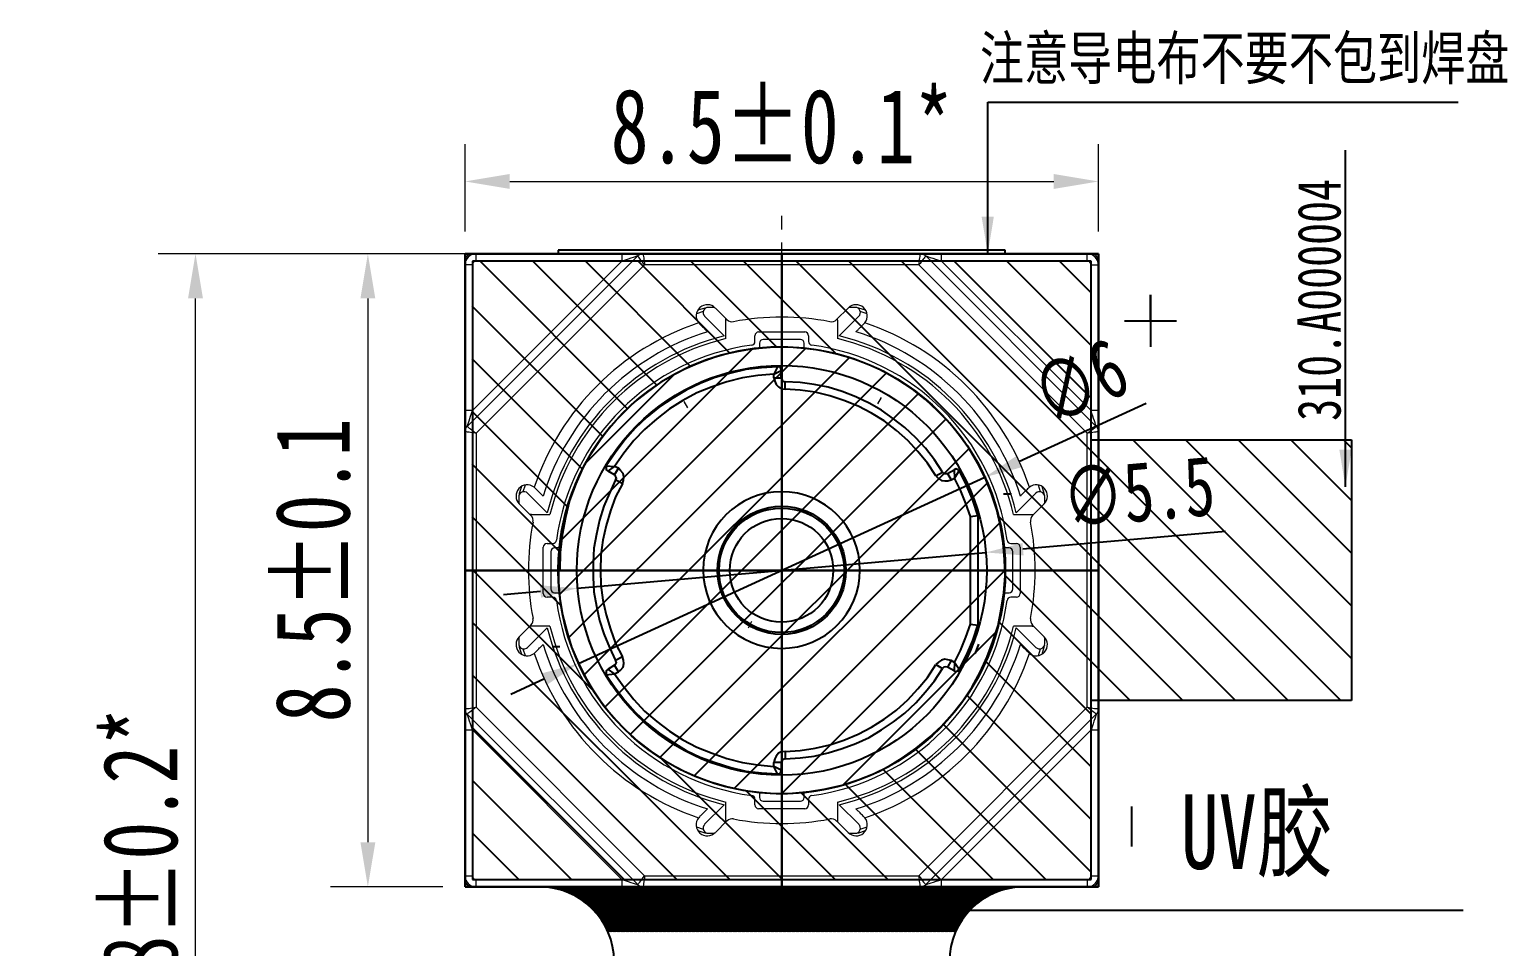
# Model space of a CAD drawing. Extents: x 358 to 466, y 264 to 340.
# Drawn here: x 378.43 to 398.26, y 309.53 to 321.84 of the extents above; entities that cross this region are included whole.
import ezdxf

# ---------------------------------------------------------------- set-up
doc = ezdxf.new("R2010")
doc.units = 0
doc.header["$LTSCALE"] = 23.1
doc.header["$MEASUREMENT"] = 0
doc.linetypes.add('CENTER', pattern=[0.6, 0.375, -0.075, 0.075, -0.075])
doc.layers.get('0').update_dxf_attribs({"linetype": 'CONTINUOUS'})
doc.layers.get('Defpoints').update_dxf_attribs({"linetype": 'CONTINUOUS'})
doc.layers.add('3_SOLID_GEOM', color=7, linetype='CONTINUOUS')
doc.layers.add('at_Entity', color=7, linetype='CONTINUOUS')
doc.layers.add('中心线', color=1, linetype='CENTER', lineweight=9)
doc.layers.add('标注', color=3, linetype='CONTINUOUS', lineweight=9)
doc.styles.add('宋体', font='txt', dxfattribs={"width": 0.75})
doc.styles.add('样式 1', font='SimSun.ttf', dxfattribs={"width": 0.75})
doc.dimstyles.new('ISO-25$0', dxfattribs={"dimscale": 0, "dimtxt": 1, "dimasz": 0.6, "dimexe": 0.5, "dimexo": 0.3, "dimgap": 0.2, "dimtad": 1, "dimrnd": 0.0005, "dimdsep": 46, "dimtxsty": '样式 1', "dimcen": 2.5, "dimclrd": 3, "dimclre": 3, "dimclrt": 3, "dimazin": 0, "dimtfac": 1, "dimtmove": 0, "dimatfit": 3, "dimfxl": 0, "dimlwd": 9, "dimlwe": 9, "dimarcsym": 0})
doc.dimstyles.new('ISO-25$3', dxfattribs={"dimtxt": 0.8, "dimasz": 0.5, "dimexe": 0.3, "dimexo": 0.2, "dimgap": 0.2, "dimtad": 1, "dimdsep": 46, "dimtxsty": '样式 1', "dimcen": 0.6, "dimclrd": 3, "dimclre": 3, "dimclrt": 3, "dimadec": 0, "dimazin": 0, "dimtp": 0.1, "dimtm": 0.1, "dimtfac": 1, "dimtmove": 0, "dimatfit": 3, "dimfxl": 0, "dimarcsym": 0})
doc.dimstyles.new('ISO-25$7', dxfattribs={"dimtxt": 0.8, "dimasz": 0.5, "dimexe": 0.3, "dimexo": 0.2, "dimgap": 0.2, "dimtad": 1, "dimdsep": 46, "dimtxsty": '样式 1', "dimcen": 0.6, "dimclrd": 2, "dimclre": 3, "dimclrt": 3, "dimadec": 0, "dimazin": 0, "dimtp": 0.1, "dimtm": 0.1, "dimtfac": 1, "dimtmove": 0, "dimatfit": 3, "dimfxl": 0, "dimarcsym": 0})

# ---------------------------------------------------------------- blocks, each defined once
blk = doc.blocks.new('*D22')
at = {"layer": '3_SOLID_GEOM', "color": 3, "lineweight": 9}
for p, q in [((388.493, 318.825), (380.152, 318.825)), ((380.652, 301.625), (380.652, 318.225)), ((388.493, 301.025), (380.152, 301.025))]:
    blk.add_line(p, q, dxfattribs=at)
at = {"layer": '3_SOLID_GEOM', "color": 3}
for points in [[(380.552, 318.225), (380.752, 318.225), (380.652, 318.825)], [(380.552, 301.625), (380.752, 301.625), (380.652, 301.025)]]:
    blk.add_solid(points, dxfattribs=at)
at = {"layer": 'Defpoints', "color": 0}
for p in [(380.652, 318.825), (388.793, 318.825), (388.793, 301.025)]:
    blk.add_point(p, dxfattribs=at)
at = {"layer": '3_SOLID_GEOM', "color": 3, "insert": (379.916, 309.925), "char_height": 1, "attachment_point": 5, "rotation": 90, "style": '样式 1'}
blk.add_mtext(' 17.8%%P0.2{\\C1;*}', dxfattribs=at)
blk = doc.blocks.new('*D40')
at = {"layer": 'Defpoints', "color": 0, "linetype": 'ByBlock'}
for p in [(384.269, 318.825), (382.965, 310.325), (384.269, 310.325)]:
    blk.add_point(p, dxfattribs=at)
at = {"layer": '标注', "color": 3, "linetype": 'ByBlock', "lineweight": 9}
for p, q in [((383.969, 318.825), (382.465, 318.825)), ((382.965, 318.225), (382.965, 310.925)), ((383.969, 310.325), (382.465, 310.325))]:
    blk.add_line(p, q, dxfattribs=at)
at = {"layer": '标注', "color": 3, "linetype": 'ByBlock'}
for points in [[(382.865, 318.225), (383.065, 318.225), (382.965, 318.825)], [(382.865, 310.925), (383.065, 310.925), (382.965, 310.325)]]:
    blk.add_solid(points, dxfattribs=at)
at = {"layer": '标注', "color": 3, "linetype": 'ByBlock', "insert": (382.229, 314.575), "char_height": 1, "attachment_point": 5, "rotation": 90, "style": '样式 1'}
blk.add_mtext('8.5%%P0.1{\\C1; }', dxfattribs=at)
blk = doc.blocks.new('*D41')
at = {"layer": 'Defpoints', "color": 0, "linetype": 'ByBlock'}
for p in [(392.769, 319.796), (384.269, 318.825), (392.769, 318.825)]:
    blk.add_point(p, dxfattribs=at)
at = {"layer": '标注', "color": 3, "linetype": 'ByBlock', "lineweight": 9}
for p, q in [((384.269, 319.125), (384.269, 320.296)), ((392.769, 319.125), (392.769, 320.296)), ((384.869, 319.796), (392.169, 319.796))]:
    blk.add_line(p, q, dxfattribs=at)
at = {"layer": '标注', "color": 3, "linetype": 'ByBlock'}
for points in [[(384.869, 319.896), (384.869, 319.696), (384.269, 319.796)], [(392.169, 319.896), (392.169, 319.696), (392.769, 319.796)]]:
    blk.add_solid(points, dxfattribs=at)
at = {"layer": '标注', "color": 3, "linetype": 'ByBlock', "insert": (388.519, 320.532), "char_height": 1, "attachment_point": 5, "style": '样式 1'}
blk.add_mtext('8.5%%P0.1{\\C1;*}', dxfattribs=at)
blk = doc.blocks.new('*D42')
at = {"color": 3, "lineweight": -2}
for p, q in [((393.408, 316.817), (391.7, 316.034)), ((385.792, 313.325), (391.246, 315.826)), ((385.337, 313.117), (384.883, 312.908))]:
    blk.add_line(p, q, dxfattribs=at)
at = {"color": 3}
for points in [[(391.666, 316.11), (391.735, 315.958), (391.246, 315.826)], [(385.302, 313.193), (385.372, 313.041), (385.792, 313.325)]]:
    blk.add_solid(points, dxfattribs=at)
at = {"layer": 'Defpoints', "color": 0}
for p in [(391.246, 315.826), (385.792, 313.325)]:
    blk.add_point(p, dxfattribs=at)
at = {"color": 3, "insert": (392.519, 317.102), "char_height": 0.8, "attachment_point": 5, "rotation": 24.6296, "style": '样式 1'}
blk.add_mtext('∅6', dxfattribs=at)
blk = doc.blocks.new('*D43')
at = {"color": 3, "lineweight": -2}
for p, q in [((394.472, 315.096), (391.756, 314.858)), ((385.779, 314.335), (391.258, 314.815)), ((385.281, 314.291), (384.783, 314.248))]:
    blk.add_line(p, q, dxfattribs=at)
at = {"color": 3}
for points in [[(391.749, 314.941), (391.764, 314.775), (391.258, 314.815)], [(385.274, 314.374), (385.288, 314.208), (385.779, 314.335)]]:
    blk.add_solid(points, dxfattribs=at)
at = {"layer": 'Defpoints', "color": 0}
for p in [(391.258, 314.815), (385.779, 314.335)]:
    blk.add_point(p, dxfattribs=at)
at = {"color": 3, "insert": (393.308, 315.627), "char_height": 0.8, "attachment_point": 5, "rotation": 5.0045, "style": '样式 1'}
blk.add_mtext('∅5.5', dxfattribs=at)

msp = doc.modelspace()

# ---------------------------------------------------------------- hatches: boundary and pattern name
h = msp.add_hatch()
h.set_pattern_fill('ANSI31', color=4, scale=4, style=0)
h.set_pattern_definition([(45, (-10121.3944, -3825.18206), (-0.35355339, 0.35355339), [])])
h.paths.add_polyline_path([(388.519, 317.575, 0.414214), (385.519, 314.575), (388.519, 314.575)])
h.paths.add_polyline_path([(388.519, 317.575), (388.519, 314.575), (391.519, 314.575, 0.414214)])
h.paths.add_polyline_path([(391.519, 314.575), (388.519, 314.575), (388.519, 311.575, 0.414214)])
h.paths.add_polyline_path([(388.519, 314.575), (385.519, 314.575, 0.414214), (388.519, 311.575)])
at = {"layer": '3_SOLID_GEOM'}
h = msp.add_hatch(dxfattribs=at)
h.set_pattern_fill('ANSI31', color=4, scale=4, angle=90, style=0)
h.set_pattern_definition([(135, (609.18255, -110.34277), (-0.3535534, -0.3535534), [])])
h.paths.add_polyline_path([(384.366, 318.729), (384.366, 314.579), (385.516, 314.579, -0.414214), (388.516, 317.579), (388.516, 318.729)])
h.paths.add_polyline_path([(385.516, 314.579), (384.366, 314.579), (384.366, 310.429), (388.516, 310.429), (388.516, 311.579, -0.414214)])
h.paths.add_polyline_path([(391.516, 314.579, -0.414214), (388.516, 311.579), (388.516, 310.429), (392.666, 310.429), (392.666, 314.579)])
h.paths.add_polyline_path([(388.516, 318.729), (388.516, 317.579, -0.414214), (391.516, 314.579), (392.666, 314.579), (392.666, 316.329), (392.666, 318.729)])
h.paths.add_polyline_path([(392.666, 316.329), (392.666, 314.579), (392.666, 312.829), (396.166, 312.829), (396.166, 316.329)])
h = msp.add_hatch(dxfattribs=at)
h.set_pattern_fill('ANSI31', color=256, scale=0.1)
h.paths.add_polyline_path([(390.852, 309.725, -0.292619), (391.748, 310.325), (389.998, 310.325), (387.04, 310.325), (385.289, 310.325, -0.292619), (386.185, 309.725)])

# ---------------------------------------------------------------- linework, layer by layer
for p, q in [((384.269, 318.825), (392.769, 318.825)), ((384.269, 310.325), (384.269, 318.825)), ((392.569, 318.825), (384.469, 318.825)), ((386.372, 318.825), (384.469, 318.825)), ((386.372, 318.825), (390.392, 318.825)), ((392.569, 318.825), (390.392, 318.825)), ((392.769, 318.825), (392.769, 310.325)), ((384.269, 318.625), (384.269, 310.525)), ((384.269, 318.625), (384.269, 310.525)), ((392.769, 310.525), (392.769, 318.625)), ((392.769, 310.525), (392.769, 318.625)), ((384.269, 318.325), (384.269, 312.214)), ((384.269, 318.325), (384.269, 312.214)), ((392.769, 310.825), (392.769, 316.937)), ((392.769, 310.825), (392.769, 316.937)), ((388.514, 311.593), (388.514, 311.593)), ((385.269, 310.325), (384.269, 310.325)), ((384.269, 310.325), (392.769, 310.325)), ((384.469, 310.325), (386.645, 310.325)), ((384.469, 310.325), (392.569, 310.325)), ((390.666, 310.325), (386.645, 310.325)), ((390.666, 310.325), (392.569, 310.325)), ((392.769, 310.325), (391.769, 310.325))]:
    msp.add_line(p, q)
at = {"color": 0}
for p, q in [((392.769, 318.825), (384.269, 318.825)), ((384.269, 318.825), (384.269, 310.325)), ((392.769, 318.825), (384.269, 318.825)), ((384.269, 318.825), (384.269, 310.325)), ((392.769, 310.325), (392.769, 318.825)), ((392.769, 310.325), (392.769, 318.825)), ((384.269, 310.325), (384.269, 310.325)), ((384.269, 310.325), (392.769, 310.325)), ((384.269, 310.325), (384.269, 310.325)), ((384.269, 310.325), (392.769, 310.325)), ((388.519, 310.325), (392.769, 310.325)), ((388.519, 310.325), (392.769, 310.325))]:
    msp.add_line(p, q, dxfattribs=at)
at = {"color": 1}
for p, q in [((384.269, 318.825), (392.769, 318.825)), ((384.269, 310.325), (384.269, 318.825)), ((388.519, 310.326), (388.519, 318.826)), ((388.519, 310.326), (388.519, 318.826)), ((388.519, 318.825), (388.519, 310.325)), ((392.769, 318.825), (392.769, 310.325)), ((392.769, 314.576), (384.269, 314.575)), ((392.769, 314.576), (384.269, 314.575)), ((384.269, 314.575), (392.769, 314.575)), ((392.769, 310.325), (384.269, 310.325))]:
    msp.add_line(p, q, dxfattribs=at)
at = {"color": 0, "linetype": 'ByBlock'}
for p, q in [((384.269, 318.825), (384.269, 310.325)), ((392.769, 318.825), (384.269, 318.825)), ((384.269, 318.825), (384.269, 310.325)), ((392.769, 310.325), (392.769, 318.825)), ((384.269, 310.325), (392.769, 310.325))]:
    msp.add_line(p, q, dxfattribs=at)
at = {"color": 7, "linetype": 'Continuous', "lineweight": 15}
for p, q in [((384.269, 318.725), (384.269, 318.675)), ((384.298, 316.507), (386.588, 318.796)), ((384.419, 318.825), (384.369, 318.825)), ((384.369, 316.719), (386.375, 318.725)), ((384.419, 318.725), (384.419, 318.825)), ((384.419, 318.825), (386.375, 318.825)), ((386.375, 318.725), (384.419, 318.725)), ((384.469, 318.825), (387.04, 318.825)), ((386.375, 318.825), (386.375, 318.725)), ((386.658, 318.825), (386.375, 318.825)), ((386.658, 318.825), (390.379, 318.825)), ((387.04, 318.825), (389.998, 318.825)), ((389.998, 318.825), (392.569, 318.825)), ((390.662, 318.825), (390.379, 318.825)), ((390.45, 318.796), (392.739, 316.507)), ((390.662, 318.725), (390.662, 318.825)), ((390.662, 318.825), (392.619, 318.825)), ((390.662, 318.725), (392.669, 316.719)), ((392.619, 318.725), (390.662, 318.725)), ((392.619, 318.725), (392.619, 318.825)), ((392.669, 318.825), (392.619, 318.825)), ((392.769, 318.675), (392.769, 318.725)), ((384.369, 318.675), (384.269, 318.675)), ((384.269, 316.719), (384.269, 318.675)), ((384.269, 316.054), (384.269, 318.625)), ((384.369, 318.675), (384.369, 316.719)), ((386.679, 318.675), (384.419, 316.415)), ((390.358, 318.675), (386.679, 318.675)), ((392.619, 316.415), (390.358, 318.675)), ((392.669, 318.675), (392.769, 318.675)), ((392.669, 316.719), (392.669, 318.675)), ((392.769, 318.675), (392.769, 316.719)), ((392.769, 318.625), (392.769, 316.054)), ((387.618, 318.105), (387.534, 318.105)), ((389.504, 318.105), (389.419, 318.105)), ((387.465, 318.049), (387.374, 318.02)), ((387.487, 318.097), (387.393, 318.069)), ((387.484, 317.986), (387.748, 317.722)), ((387.628, 318.097), (387.783, 317.941)), ((387.769, 317.686), (387.769, 317.956)), ((389.254, 317.941), (389.41, 318.097)), ((389.269, 317.935), (389.267, 317.954)), ((389.269, 317.935), (389.269, 317.686)), ((389.29, 317.722), (389.553, 317.986)), ((389.644, 318.069), (389.551, 318.097)), ((389.663, 318.02), (389.572, 318.049)), ((387.404, 317.898), (387.415, 317.885)), ((388.159, 317.648), (388.159, 317.725)), ((388.209, 317.775), (388.829, 317.775)), ((388.879, 317.725), (388.879, 317.648)), ((389.622, 317.885), (389.634, 317.898)), ((388.219, 317.625), (388.219, 317.56)), ((388.769, 317.675), (388.269, 317.675)), ((388.819, 317.56), (388.819, 317.625)), ((384.369, 316.719), (384.269, 316.719)), ((384.269, 316.719), (384.269, 316.436)), ((392.769, 316.719), (392.669, 316.719)), ((392.769, 316.436), (392.769, 316.719)), ((384.269, 312.715), (384.269, 316.436)), ((384.419, 316.415), (384.419, 312.736)), ((392.619, 312.736), (392.619, 316.415)), ((392.769, 316.436), (392.769, 312.715)), ((384.269, 313.096), (384.269, 316.054)), ((392.769, 316.054), (392.769, 313.096)), ((384.989, 315.561), (384.989, 315.476)), ((385.026, 315.701), (384.997, 315.607)), ((385.074, 315.72), (385.045, 315.629)), ((385.372, 315.346), (385.108, 315.61)), ((385.209, 315.679), (385.196, 315.691)), ((391.929, 315.61), (391.666, 315.346)), ((391.842, 315.691), (391.828, 315.679)), ((391.992, 315.629), (391.964, 315.72)), ((392.041, 315.607), (392.012, 315.701)), ((392.049, 315.476), (392.049, 315.561)), ((385.153, 315.311), (384.997, 315.467)), ((385.159, 315.325), (385.14, 315.324)), ((385.159, 315.325), (385.408, 315.325)), ((391.63, 315.325), (391.899, 315.325)), ((392.04, 315.467), (391.884, 315.311)), ((385.369, 314.935), (385.446, 314.935)), ((391.591, 314.935), (391.669, 314.935)), ((385.319, 314.265), (385.319, 314.885)), ((385.419, 314.825), (385.419, 314.325)), ((385.534, 314.875), (385.469, 314.875)), ((391.569, 314.875), (391.504, 314.875)), ((391.619, 314.325), (391.619, 314.825)), ((391.719, 314.885), (391.719, 314.265)), ((385.519, 314.575), (385.526, 314.687)), ((385.519, 314.575), (385.654, 314.575)), ((385.446, 314.215), (385.369, 314.215)), ((385.469, 314.275), (385.534, 314.275)), ((391.504, 314.275), (391.569, 314.275)), ((391.669, 314.215), (391.591, 314.215)), ((384.997, 313.684), (385.153, 313.84)), ((385.108, 313.541), (385.372, 313.804)), ((385.408, 313.825), (385.138, 313.825)), ((391.879, 313.825), (391.63, 313.825)), ((391.666, 313.804), (391.929, 313.541)), ((391.879, 313.825), (391.897, 313.827)), ((391.884, 313.84), (392.04, 313.684)), ((384.989, 313.675), (384.989, 313.59)), ((384.997, 313.543), (385.026, 313.45)), ((392.012, 313.45), (392.041, 313.543)), ((392.049, 313.59), (392.049, 313.675)), ((385.045, 313.522), (385.074, 313.431)), ((385.196, 313.46), (385.209, 313.472)), ((391.828, 313.472), (391.842, 313.46)), ((391.964, 313.431), (391.992, 313.522)), ((384.269, 310.525), (384.269, 313.096)), ((392.769, 313.096), (392.769, 310.525)), ((384.269, 312.715), (384.269, 312.432)), ((386.588, 310.355), (384.298, 312.644)), ((384.419, 312.736), (386.679, 310.475)), ((390.358, 310.475), (392.619, 312.736)), ((392.739, 312.644), (390.45, 310.355)), ((392.769, 312.432), (392.769, 312.715)), ((384.269, 312.432), (384.369, 312.432)), ((384.269, 310.475), (384.269, 312.432)), ((386.375, 310.425), (384.369, 312.432)), ((384.369, 312.432), (384.369, 310.475)), ((392.669, 312.432), (390.662, 310.425)), ((392.669, 312.432), (392.769, 312.432)), ((392.669, 310.475), (392.669, 312.432)), ((392.769, 312.432), (392.769, 310.475)), ((388.219, 311.59), (388.219, 311.525)), ((388.819, 311.525), (388.819, 311.59)), ((387.748, 311.428), (387.484, 311.165)), ((387.769, 311.215), (387.769, 311.465)), ((388.159, 311.425), (388.159, 311.503)), ((388.829, 311.375), (388.209, 311.375)), ((388.269, 311.475), (388.769, 311.475)), ((388.879, 311.503), (388.879, 311.425)), ((389.269, 311.465), (389.269, 311.195)), ((389.553, 311.165), (389.29, 311.428)), ((387.415, 311.266), (387.404, 311.253)), ((387.783, 311.21), (387.628, 311.054)), ((387.769, 311.215), (387.77, 311.197)), ((389.41, 311.054), (389.254, 311.21)), ((389.634, 311.253), (389.622, 311.266)), ((387.374, 311.13), (387.465, 311.102)), ((387.393, 311.082), (387.487, 311.053)), ((387.534, 311.045), (387.618, 311.045)), ((389.419, 311.045), (389.504, 311.045)), ((389.551, 311.053), (389.644, 311.082)), ((389.572, 311.102), (389.663, 311.13)), ((384.269, 310.475), (384.369, 310.475)), ((384.269, 310.475), (384.269, 310.425)), ((384.419, 310.425), (386.375, 310.425)), ((384.419, 310.325), (384.419, 310.425)), ((386.375, 310.425), (386.375, 310.325)), ((386.679, 310.475), (390.358, 310.475)), ((390.662, 310.325), (390.662, 310.425)), ((390.662, 310.425), (392.619, 310.425)), ((392.619, 310.425), (392.619, 310.325)), ((392.669, 310.475), (392.769, 310.475)), ((392.769, 310.425), (392.769, 310.475)), ((384.369, 310.325), (384.419, 310.325)), ((386.375, 310.325), (384.419, 310.325)), ((387.04, 310.325), (384.469, 310.325)), ((386.375, 310.325), (386.658, 310.325)), ((390.379, 310.325), (386.658, 310.325)), ((389.998, 310.325), (387.04, 310.325)), ((392.569, 310.325), (389.998, 310.325)), ((390.379, 310.325), (390.662, 310.325)), ((392.619, 310.325), (390.662, 310.325)), ((392.619, 310.325), (392.669, 310.325)), ((390.852, 309.725), (386.185, 309.725))]:
    msp.add_line(p, q, dxfattribs=at)
at = {"color": 1, "linetype": 'ByBlock'}
for p, q in [((393.466, 317.926), (393.466, 318.276)), ((393.466, 318.276), (393.466, 317.576)), ((393.116, 317.926), (393.816, 317.926))]:
    msp.add_line(p, q, dxfattribs=at)
at = {"color": 7, "linetype": 'Continuous', "lineweight": 15, "flags": 128}
for points in [[(386.588, 318.796), (386.583, 318.795), (386.571, 318.791), (386.552, 318.784), (386.525, 318.775), (386.493, 318.765), (386.457, 318.752), (386.417, 318.739), (386.375, 318.725)], [(386.679, 318.675), (386.663, 318.696), (386.648, 318.717), (386.633, 318.736), (386.62, 318.753), (386.609, 318.768), (386.6, 318.78), (386.593, 318.789), (386.589, 318.794), (386.588, 318.796)], [(386.658, 318.825), (386.659, 318.823), (386.66, 318.816), (386.661, 318.805), (386.663, 318.79), (386.666, 318.772), (386.669, 318.75), (386.672, 318.727), (386.675, 318.701), (386.679, 318.675)], [(390.358, 318.675), (390.362, 318.701), (390.365, 318.727), (390.369, 318.75), (390.372, 318.772), (390.374, 318.79), (390.376, 318.805), (390.378, 318.816), (390.379, 318.823), (390.379, 318.825)], [(390.45, 318.796), (390.448, 318.794), (390.444, 318.789), (390.438, 318.78), (390.428, 318.768), (390.417, 318.753), (390.404, 318.736), (390.39, 318.717), (390.374, 318.696), (390.358, 318.675)], [(390.45, 318.796), (390.454, 318.795), (390.466, 318.791), (390.486, 318.784), (390.512, 318.775), (390.544, 318.765), (390.581, 318.752), (390.621, 318.739), (390.662, 318.725)], [(384.298, 316.507), (384.299, 316.51), (384.302, 316.519), (384.307, 316.535), (384.315, 316.556), (384.323, 316.582), (384.333, 316.613), (384.344, 316.646), (384.356, 316.682), (384.369, 316.719)], [(392.739, 316.507), (392.738, 316.51), (392.735, 316.519), (392.73, 316.535), (392.723, 316.556), (392.714, 316.582), (392.704, 316.613), (392.693, 316.646), (392.681, 316.682), (392.669, 316.719)], [(384.419, 316.415), (384.393, 316.419), (384.367, 316.422), (384.344, 316.425), (384.322, 316.428), (384.304, 316.431), (384.289, 316.433), (384.278, 316.435), (384.271, 316.435), (384.269, 316.436)], [(384.298, 316.507), (384.3, 316.505), (384.305, 316.501), (384.314, 316.494), (384.326, 316.485), (384.341, 316.474), (384.358, 316.461), (384.377, 316.446), (384.398, 316.431), (384.419, 316.415)], [(392.619, 316.415), (392.64, 316.431), (392.66, 316.446), (392.679, 316.461), (392.696, 316.474), (392.711, 316.485), (392.723, 316.494), (392.732, 316.501), (392.738, 316.505), (392.739, 316.507)], [(392.769, 316.436), (392.766, 316.435), (392.76, 316.435), (392.749, 316.433), (392.734, 316.431), (392.715, 316.428), (392.694, 316.425), (392.67, 316.422), (392.645, 316.419), (392.619, 316.415)], [(384.269, 312.715), (384.271, 312.715), (384.278, 312.716), (384.289, 312.718), (384.304, 312.72), (384.322, 312.722), (384.344, 312.725), (384.367, 312.729), (384.393, 312.732), (384.419, 312.736)], [(384.419, 312.736), (384.395, 312.718), (384.372, 312.701), (384.352, 312.685), (384.333, 312.671), (384.318, 312.66), (384.307, 312.651), (384.3, 312.646), (384.298, 312.644)], [(384.369, 312.432), (384.355, 312.474), (384.342, 312.513), (384.329, 312.55), (384.319, 312.582), (384.31, 312.609), (384.303, 312.628), (384.299, 312.64), (384.298, 312.644)], [(392.739, 312.644), (392.738, 312.646), (392.732, 312.65), (392.723, 312.657), (392.711, 312.666), (392.696, 312.677), (392.679, 312.69), (392.66, 312.704), (392.64, 312.72), (392.619, 312.736)], [(392.619, 312.736), (392.645, 312.732), (392.67, 312.729), (392.694, 312.725), (392.715, 312.722), (392.734, 312.72), (392.749, 312.718), (392.76, 312.716), (392.766, 312.715), (392.769, 312.715)], [(392.739, 312.644), (392.738, 312.64), (392.734, 312.628), (392.727, 312.609), (392.719, 312.582), (392.708, 312.55), (392.696, 312.513), (392.682, 312.474), (392.669, 312.432)], [(386.375, 310.425), (386.417, 310.412), (386.457, 310.398), (386.493, 310.386), (386.525, 310.375), (386.552, 310.367), (386.571, 310.36), (386.583, 310.356), (386.588, 310.355)], [(386.588, 310.355), (386.589, 310.357), (386.595, 310.364), (386.603, 310.375), (386.614, 310.39), (386.628, 310.408), (386.644, 310.429), (386.661, 310.452), (386.679, 310.475)], [(386.679, 310.475), (386.675, 310.446), (386.671, 310.418), (386.667, 310.392), (386.664, 310.369), (386.662, 310.351), (386.66, 310.337), (386.659, 310.328), (386.658, 310.325)], [(390.358, 310.475), (390.376, 310.452), (390.393, 310.429), (390.409, 310.408), (390.423, 310.39), (390.434, 310.375), (390.443, 310.364), (390.448, 310.357), (390.45, 310.355)], [(390.379, 310.325), (390.379, 310.328), (390.378, 310.334), (390.376, 310.345), (390.374, 310.36), (390.372, 310.379), (390.369, 310.4), (390.365, 310.424), (390.362, 310.449), (390.358, 310.475)], [(390.45, 310.355), (390.453, 310.356), (390.463, 310.359), (390.478, 310.364), (390.499, 310.371), (390.526, 310.38), (390.556, 310.39), (390.589, 310.401), (390.625, 310.413), (390.662, 310.425)]]:
    msp.add_lwpolyline(points, dxfattribs=at)
at = {"color": 0, "lineweight": 25}
for points in [[(385.842, 315.939), (385.748, 315.731), (385.672, 315.524), (385.61, 315.311), (385.559, 315.091), (385.534, 314.871), (385.522, 314.645), (385.522, 314.418), (385.541, 314.198), (385.578, 313.979), (385.635, 313.759), (385.698, 313.545), (385.786, 313.338), (385.886, 313.137), (385.999, 312.948), (386.125, 312.76), (386.269, 312.59), (386.426, 312.427), (386.59, 312.276), (386.766, 312.144), (386.954, 312.018), (387.149, 311.905), (387.356, 311.811), (387.564, 311.735), (387.777, 311.673), (387.997, 311.622), (388.217, 311.591), (388.443, 311.578), (388.663, 311.585), (388.889, 311.604), (389.109, 311.641), (389.329, 311.692), (389.543, 311.761), (389.75, 311.842), (389.951, 311.943), (390.14, 312.056), (390.322, 312.188), (390.498, 312.332), (390.661, 312.483), (390.812, 312.647), (390.95, 312.822), (391.076, 313.011), (391.183, 313.206), (391.277, 313.413), (391.352, 313.62), (391.421, 313.834), (391.465, 314.054), (391.497, 314.274), (391.516, 314.5), (391.509, 314.72), (391.491, 314.946), (391.453, 315.166), (391.403, 315.386), (391.333, 315.6), (391.252, 315.807), (391.151, 316.008), (391.038, 316.203), (390.906, 316.385), (390.768, 316.555), (390.611, 316.718), (390.448, 316.869), (390.272, 317.007), (390.083, 317.133), (389.888, 317.246), (389.687, 317.334), (389.48, 317.415), (389.26, 317.478), (389.04, 317.528), (388.82, 317.56), (388.6, 317.572), (388.374, 317.572), (388.148, 317.554), (387.928, 317.516), (387.708, 317.466), (387.495, 317.396), (387.293, 317.315), (387.092, 317.214), (386.898, 317.101), (386.715, 316.969), (386.54, 316.831), (386.376, 316.68), (386.225, 316.511), (386.087, 316.335), (385.962, 316.152), (385.848, 315.951)], [(388.462, 317.308), (388.249, 317.296), (388.035, 317.271), (387.834, 317.221), (387.626, 317.164), (387.425, 317.082), (387.237, 316.994), (387.055, 316.888), (386.879, 316.768), (386.709, 316.63), (386.552, 316.485), (386.414, 316.328), (386.282, 316.152), (386.163, 315.976)], [(388.512, 317.258), (388.506, 317.283), (388.487, 317.308), (388.462, 317.308)], [(388.412, 317.208), (388.198, 317.189), (387.991, 317.158), (387.784, 317.107), (387.583, 317.038), (387.381, 316.957), (387.193, 316.856), (387.011, 316.743), (386.841, 316.611), (386.678, 316.467), (386.533, 316.316), (386.401, 316.146), (386.276, 315.97)], [(388.412, 317.158), (388.424, 317.114), (388.443, 317.07), (388.475, 317.038), (388.512, 317.013), (388.563, 317.007)], [(388.512, 317.158), (388.525, 317.133), (388.538, 317.114), (388.563, 317.107)], [(390.674, 315.895), (390.567, 316.058), (390.448, 316.215), (390.316, 316.353), (390.171, 316.492), (390.02, 316.611), (389.857, 316.724), (389.694, 316.818), (389.511, 316.906), (389.329, 316.975), (389.141, 317.032), (388.952, 317.07), (388.764, 317.095), (388.563, 317.107)], [(390.586, 315.845), (390.473, 316.014), (390.347, 316.171), (390.209, 316.316), (390.058, 316.454), (389.895, 316.58), (389.725, 316.686), (389.543, 316.781), (389.354, 316.856), (389.166, 316.919), (388.965, 316.969), (388.764, 316.994), (388.563, 317.007)], [(385.848, 315.951), (385.754, 315.738), (385.672, 315.512), (385.616, 315.285), (385.572, 315.047), (385.547, 314.814), (385.541, 314.575)], [(386.163, 315.976), (386.163, 315.951), (386.163, 315.926), (386.188, 315.907)], [(386.382, 315.738), (386.395, 315.782), (386.401, 315.832), (386.389, 315.876), (386.357, 315.914), (386.326, 315.945)], [(390.9, 315.914), (390.887, 315.926), (390.856, 315.939), (390.831, 315.926)], [(386.288, 315.788), (386.207, 315.612), (386.131, 315.436), (386.075, 315.248), (386.031, 315.059), (385.999, 314.871), (385.987, 314.676), (385.987, 314.481), (385.999, 314.286), (386.031, 314.092), (386.075, 313.903), (386.131, 313.721), (386.207, 313.539), (386.288, 313.363)], [(386.382, 315.738), (386.288, 315.562), (386.219, 315.373), (386.163, 315.179), (386.119, 314.978), (386.093, 314.783), (386.087, 314.575), (386.093, 314.374), (386.119, 314.173), (386.163, 313.979), (386.219, 313.784), (386.288, 313.595), (386.382, 313.413)], [(386.288, 315.788), (386.301, 315.813), (386.288, 315.838), (386.276, 315.857)], [(390.586, 315.845), (390.623, 315.807), (390.661, 315.782), (390.705, 315.775), (390.749, 315.775), (390.793, 315.788)], [(390.674, 315.895), (390.693, 315.876), (390.718, 315.876), (390.743, 315.876)], [(391.051, 315.298), (390.988, 315.474), (390.919, 315.65), (390.837, 315.813)], [(391.151, 315.311), (391.082, 315.518), (391, 315.719), (390.9, 315.914)], [(391.151, 315.311), (391.151, 313.84)], [(390.837, 313.338), (390.919, 313.501), (390.988, 313.677), (391.051, 313.853)], [(390.9, 313.243), (391, 313.438), (391.082, 313.633), (391.151, 313.84)], [(391.12, 313.463), (391.164, 313.583)], [(386.276, 313.3), (386.288, 313.313), (386.301, 313.338), (386.288, 313.363)], [(386.326, 313.212), (386.357, 313.237), (386.389, 313.275), (386.401, 313.325), (386.395, 313.369), (386.382, 313.413)], [(390.793, 313.363), (390.749, 313.375), (390.705, 313.382), (390.661, 313.369), (390.623, 313.344), (390.586, 313.313)], [(390.793, 313.363), (390.743, 313.275)], [(391.114, 313.457), (391.12, 313.463)], [(386.188, 313.25), (386.163, 313.225), (386.163, 313.199), (386.163, 313.174)], [(386.163, 313.174), (386.276, 313.187), (386.188, 313.25)], [(386.163, 313.174), (386.282, 312.998), (386.414, 312.829), (386.552, 312.672), (386.709, 312.521), (386.879, 312.389), (387.055, 312.27), (387.237, 312.156), (387.425, 312.068), (387.626, 311.993), (387.834, 311.93), (388.035, 311.88), (388.249, 311.855), (388.462, 311.842)], [(386.276, 313.187), (386.401, 313.011), (386.533, 312.841), (386.678, 312.684), (386.841, 312.546), (387.011, 312.414), (387.193, 312.301), (387.381, 312.2), (387.583, 312.119), (387.784, 312.05), (387.991, 311.993), (388.198, 311.962), (388.412, 311.943)], [(388.563, 312.144), (388.764, 312.156), (388.965, 312.188), (389.166, 312.232), (389.354, 312.295), (389.543, 312.376), (389.725, 312.471), (389.895, 312.577), (390.058, 312.697), (390.209, 312.835), (390.347, 312.986), (390.473, 313.137), (390.586, 313.313)], [(388.563, 312.043), (388.764, 312.056), (388.952, 312.081), (389.141, 312.125), (389.329, 312.182), (389.511, 312.251), (389.694, 312.332), (389.857, 312.433), (390.02, 312.54), (390.171, 312.659), (390.316, 312.797), (390.448, 312.942), (390.567, 313.093), (390.674, 313.256)], [(390.743, 313.275), (390.718, 313.281), (390.693, 313.275), (390.674, 313.256)], [(390.831, 313.225), (390.856, 313.218), (390.887, 313.225), (390.9, 313.243)], [(388.563, 312.144), (388.512, 312.138), (388.475, 312.119), (388.443, 312.081), (388.424, 312.043), (388.412, 311.993)], [(388.563, 312.043), (388.538, 312.037), (388.525, 312.018), (388.512, 311.993)], [(388.462, 311.842), (388.487, 311.849), (388.506, 311.867), (388.512, 311.893)]]:
    msp.add_lwpolyline(points, dxfattribs=at)
at = {"color": 0, "lineweight": 5}
msp.add_lwpolyline([(388.512, 311.786), (388.512, 311.327)], dxfattribs=at)
at = {"color": 0}
msp.add_circle((388.519, 314.575), 2.75, dxfattribs=at)
at = {"color": 0, "lineweight": 25}
msp.add_circle((388.519, 314.575), 0.861, dxfattribs=at)
at = {"color": 7, "linetype": 'Continuous', "lineweight": 15}
for centre, radius, start, end in [((384.419, 318.675), 0.15, 90, 180), ((384.369, 318.725), 0.1, 90, 180), ((384.419, 318.675), 0.05, 90, 180), ((386.658, 318.725), 0.1, 90, 135), ((390.379, 318.725), 0.1, 45, 90), ((392.619, 318.675), 0.15, 0, 90), ((392.619, 318.675), 0.05, 0, 90), ((392.669, 318.725), 0.1, 0, 90), ((387.521, 317.991), 0.15, 45, 218.1434), ((387.534, 318.035), 0.07, 90, 225), ((387.543, 317.905), 0.2, 96.5941, 106.3308), ((389.516, 317.991), 0.15, 321.8566, 135), ((389.504, 318.035), 0.07, 315, 90), ((389.494, 317.905), 0.2, 73.6692, 83.4059), ((387.854, 318.012), 0.1, 225, 280.9442), ((388.519, 314.575), 3.4, 79.0558, 100.9442), ((389.183, 318.012), 0.1, 259.0558, 315), ((388.519, 314.575), 3.505, 108.5521, 161.4479), ((388.519, 314.575), 3.355, 107.2912, 162.7088), ((388.519, 314.575), 3.24, 103.7671, 166.2329), ((388.209, 317.725), 0.05, 90, 180), ((388.829, 317.725), 0.05, 0, 90), ((388.519, 314.575), 3.24, 13.7671, 76.2329), ((388.519, 314.575), 3.355, 17.2912, 72.7088), ((388.519, 314.575), 3.505, 18.5521, 71.4479), ((388.519, 314.575), 3.2, 103.5548, 166.4452), ((388.519, 314.575), 3.05, 97.6001, 172.3999), ((388.519, 314.575), 3, 95.7392, 174.2608), ((388.109, 317.648), 0.05, 277.6001, 0), ((388.269, 317.625), 0.05, 90, 180), ((388.519, 314.575), 3, 84.2608, 95.7392), ((388.769, 317.625), 0.05, 0, 90), ((388.519, 314.575), 3, 5.7392, 84.2608), ((388.929, 317.648), 0.05, 180, 262.3999), ((388.519, 314.575), 3.05, 7.6001, 82.3999), ((388.519, 314.575), 3.2, 13.5548, 76.4452), ((384.369, 316.436), 0.1, 135, 180), ((392.669, 316.436), 0.1, 0, 45), ((385.103, 315.573), 0.15, 51.8566, 225), ((391.934, 315.573), 0.15, 315, 128.1434), ((385.059, 315.561), 0.07, 45, 180), ((385.189, 315.551), 0.2, 163.6692, 173.4059), ((391.979, 315.561), 0.07, 0, 135), ((391.849, 315.551), 0.2, 6.594, 16.3308), ((388.519, 314.575), 3.4, 169.0558, 190.9442), ((385.082, 315.24), 0.1, 349.0558, 45), ((391.955, 315.24), 0.1, 135, 190.9442), ((388.519, 314.575), 3.4, 349.0558, 10.9442), ((385.369, 314.885), 0.05, 90, 180), ((385.446, 314.985), 0.05, 270, 352.3999), ((391.591, 314.985), 0.05, 187.6001, 270), ((391.669, 314.885), 0.05, 0, 90), ((385.469, 314.825), 0.05, 90, 180), ((388.519, 314.575), 3, 174.2608, 185.7392), ((388.519, 314.575), 3, 354.2608, 5.7392), ((391.569, 314.825), 0.05, 0, 90), ((385.369, 314.265), 0.05, 180, 270), ((385.469, 314.325), 0.05, 180, 270), ((385.446, 314.165), 0.05, 7.6001, 90), ((388.519, 314.575), 3.05, 187.6001, 262.3999), ((388.519, 314.575), 3, 185.7392, 264.2608), ((388.519, 314.575), 3, 275.7392, 354.2608), ((388.519, 314.575), 3.05, 277.6001, 352.3999), ((391.591, 314.165), 0.05, 90, 172.3999), ((391.569, 314.325), 0.05, 270, 0), ((391.669, 314.265), 0.05, 270, 0), ((385.082, 313.911), 0.1, 315, 10.9442), ((388.519, 314.575), 3.24, 193.7671, 256.2329), ((388.519, 314.575), 3.2, 193.5548, 256.4452), ((388.519, 314.575), 3.2, 283.5548, 346.4452), ((388.519, 314.575), 3.24, 283.7671, 346.2329), ((391.955, 313.911), 0.1, 169.0558, 225), ((385.103, 313.578), 0.15, 135, 308.1434), ((385.059, 313.59), 0.07, 180, 315), ((385.189, 313.6), 0.2, 186.5941, 196.3308), ((388.519, 314.575), 3.355, 197.2912, 252.7088), ((388.519, 314.575), 3.355, 287.2912, 342.7088), ((391.934, 313.578), 0.15, 231.8566, 45), ((391.979, 313.59), 0.07, 225, 0), ((391.849, 313.6), 0.2, 343.6692, 353.4059), ((388.519, 314.575), 3.505, 198.5521, 251.4479), ((388.519, 314.575), 3.505, 288.5521, 341.4479), ((384.369, 312.715), 0.1, 180, 225), ((392.669, 312.715), 0.1, 315, 0), ((388.519, 314.575), 3, 264.2608, 275.7392), ((388.109, 311.503), 0.05, 0, 82.3999), ((388.209, 311.425), 0.05, 180, 270), ((388.269, 311.525), 0.05, 180, 270), ((388.769, 311.525), 0.05, 270, 0), ((388.829, 311.425), 0.05, 270, 0), ((388.929, 311.503), 0.05, 97.6001, 180), ((387.521, 311.16), 0.15, 141.8566, 315), ((387.534, 311.115), 0.07, 135, 270), ((387.854, 311.139), 0.1, 79.0558, 135), ((388.519, 314.575), 3.4, 259.0558, 280.9442), ((389.183, 311.139), 0.1, 45, 100.9442), ((389.516, 311.16), 0.15, 225, 38.1434), ((389.504, 311.115), 0.07, 270, 45), ((387.543, 311.245), 0.2, 253.6692, 263.4059), ((389.494, 311.245), 0.2, 276.5941, 286.3308), ((384.419, 310.475), 0.15, 180, 270), ((384.369, 310.425), 0.1, 180, 270), ((384.419, 310.475), 0.05, 180, 270), ((392.619, 310.475), 0.05, 270, 0), ((392.619, 310.475), 0.15, 270, 0), ((392.669, 310.425), 0.1, 270, 0), ((386.658, 310.425), 0.1, 225, 270), ((390.379, 310.425), 0.1, 270, 315)]:
    msp.add_arc(centre, radius, start, end, dxfattribs=at)
for centre, start, end in [((385.269, 309.325), 0, 90), ((391.769, 309.325), 90, 180)]:
    msp.add_arc(centre, 1, start, end)
at = {"color": 0, "lineweight": 25}
for centre, major_axis, ratio in [((388.516, 314.579), (1.052, 0), 1), ((388.516, 314.575), (0.839, 0), 0.996255), ((388.516, 314.575), (0, 0.697), 0.995495)]:
    msp.add_ellipse(centre, major_axis=major_axis, ratio=ratio, start_param=0, end_param=6.283185, dxfattribs=at)
at = {"color": 7, "linetype": 'Continuous', "lineweight": 15}
for points, knots in [([(387.415, 317.885), (387.43, 317.871), (387.458, 317.842), (387.493, 317.807), (387.517, 317.783), (387.52, 317.78), (387.521, 317.779)], [0, 0, 0, 0, 0.264651, 0.529951, 0.775307, 1, 1, 1, 1]), ([(389.516, 317.779), (389.517, 317.78), (389.519, 317.782), (389.536, 317.799), (389.562, 317.825), (389.592, 317.855), (389.613, 317.876), (389.622, 317.885)], [0, 0, 0, 0, 0.2001, 0.399844, 0.609081, 0.841172, 1, 1, 1, 1]), ([(385.315, 315.573), (385.314, 315.574), (385.312, 315.576), (385.295, 315.593), (385.269, 315.619), (385.239, 315.649), (385.218, 315.67), (385.209, 315.679)], [0, 0, 0, 0, 0.2001, 0.399844, 0.609081, 0.841172, 1, 1, 1, 1]), ([(391.828, 315.679), (391.814, 315.664), (391.785, 315.636), (391.75, 315.601), (391.726, 315.577), (391.723, 315.574), (391.722, 315.573)], [0, 0, 0, 0, 0.2646512, 0.5299509, 0.7753061, 1, 1, 1, 1]), ([(385.209, 313.472), (385.223, 313.486), (385.252, 313.515), (385.287, 313.55), (385.311, 313.574), (385.314, 313.577), (385.315, 313.578)], [0, 0, 0, 0, 0.264651, 0.529951, 0.775307, 1, 1, 1, 1]), ([(391.722, 313.578), (391.723, 313.577), (391.725, 313.575), (391.743, 313.558), (391.768, 313.532), (391.798, 313.502), (391.82, 313.481), (391.828, 313.472)], [0, 0, 0, 0, 0.2001, 0.399844, 0.609081, 0.841172, 1, 1, 1, 1]), ([(387.521, 311.372), (387.52, 311.371), (387.518, 311.369), (387.501, 311.351), (387.475, 311.326), (387.445, 311.296), (387.424, 311.275), (387.415, 311.266)], [0, 0, 0, 0, 0.2001, 0.399844, 0.609081, 0.841171, 1, 1, 1, 1]), ([(389.622, 311.266), (389.608, 311.28), (389.579, 311.309), (389.544, 311.344), (389.52, 311.368), (389.517, 311.371), (389.516, 311.372)], [0, 0, 0, 0, 0.264651, 0.529951, 0.775307, 1, 1, 1, 1])]:
    msp.add_open_spline(points, degree=3, knots=knots, dxfattribs=at)
at = {"color": 0, "lineweight": 25}
for points in [[(388.462, 317.308), (388.462, 317.308), (388.412, 317.208), (388.412, 317.208)], [(388.412, 317.208), (388.412, 317.208), (388.512, 317.258), (388.512, 317.258)], [(388.412, 317.158), (388.412, 317.158), (388.412, 317.208), (388.412, 317.208)], [(388.412, 317.158), (388.412, 317.158), (388.512, 317.158), (388.512, 317.158)], [(388.512, 317.158), (388.512, 317.158), (388.512, 317.258), (388.512, 317.258)], [(388.563, 317.007), (388.563, 317.007), (388.563, 317.107), (388.563, 317.107)], [(386.163, 315.976), (386.163, 315.976), (386.276, 315.97), (386.276, 315.97)], [(386.188, 315.907), (386.188, 315.907), (386.276, 315.97), (386.276, 315.97)], [(386.326, 315.945), (386.326, 315.945), (386.276, 315.97), (386.276, 315.97)], [(386.276, 315.857), (386.276, 315.857), (386.326, 315.945), (386.326, 315.945)], [(390.743, 315.876), (390.743, 315.876), (390.831, 315.926), (390.831, 315.926)], [(390.831, 315.926), (390.831, 315.926), (390.837, 315.813), (390.837, 315.813)], [(386.276, 315.857), (386.276, 315.857), (386.188, 315.907), (386.188, 315.907)], [(386.382, 315.738), (386.382, 315.738), (386.288, 315.788), (386.288, 315.788)], [(390.586, 315.845), (390.586, 315.845), (390.674, 315.895), (390.674, 315.895)], [(390.743, 315.876), (390.743, 315.876), (390.793, 315.788), (390.793, 315.788)], [(390.793, 315.788), (390.793, 315.788), (390.837, 315.813), (390.837, 315.813)], [(390.9, 315.914), (390.9, 315.914), (390.837, 315.813), (390.837, 315.813)], [(391.051, 315.298), (391.051, 315.298), (391.151, 315.311), (391.151, 315.311)], [(391.051, 313.853), (391.051, 313.853), (391.051, 315.298), (391.051, 315.298)], [(391.051, 313.853), (391.051, 313.853), (391.151, 313.84), (391.151, 313.84)], [(386.382, 313.413), (386.382, 313.413), (386.288, 313.363), (386.288, 313.363)], [(390.837, 313.338), (390.837, 313.338), (390.793, 313.363), (390.793, 313.363)], [(386.276, 313.3), (386.276, 313.3), (386.188, 313.25), (386.188, 313.25)], [(386.326, 313.212), (386.326, 313.212), (386.276, 313.3), (386.276, 313.3)], [(386.276, 313.187), (386.276, 313.187), (386.326, 313.212), (386.326, 313.212)], [(390.586, 313.313), (390.586, 313.313), (390.674, 313.256), (390.674, 313.256)], [(390.831, 313.225), (390.831, 313.225), (390.743, 313.275), (390.743, 313.275)], [(390.837, 313.338), (390.837, 313.338), (390.831, 313.225), (390.831, 313.225)], [(390.9, 313.243), (390.9, 313.243), (390.837, 313.338), (390.837, 313.338)], [(388.412, 311.943), (388.412, 311.943), (388.412, 311.993), (388.412, 311.993)], [(388.512, 311.993), (388.512, 311.993), (388.412, 311.993), (388.412, 311.993)], [(388.512, 311.993), (388.512, 311.993), (388.512, 311.893), (388.512, 311.893)], [(388.563, 312.144), (388.563, 312.144), (388.563, 312.043), (388.563, 312.043)], [(388.462, 311.842), (388.462, 311.842), (388.412, 311.943), (388.412, 311.943)], [(388.512, 311.893), (388.512, 311.893), (388.412, 311.943), (388.412, 311.943)]]:
    msp.add_open_spline(points, degree=3, dxfattribs=at)
at = {"color": 0, "lineweight": 5}
for points in [[(388.512, 317.189), (388.512, 317.189), (388.512, 317.095), (388.512, 317.095)], [(388.512, 316.994), (388.512, 316.994), (388.512, 316.416), (388.512, 316.416)], [(387.206, 316.844), (387.206, 316.844), (387.256, 316.756), (387.256, 316.756)], [(389.807, 316.812), (389.807, 316.812), (389.857, 316.894), (389.857, 316.894)], [(388.512, 315.455), (388.512, 315.455), (388.512, 315.361), (388.512, 315.361)], [(388.512, 315.26), (388.512, 315.26), (388.512, 314.682), (388.512, 314.682)], [(385.358, 314.575), (385.358, 314.575), (385.792, 314.575), (385.792, 314.575)], [(385.886, 314.575), (385.886, 314.575), (385.987, 314.575), (385.987, 314.575)], [(386.081, 314.575), (386.081, 314.575), (386.659, 314.575), (386.659, 314.575)], [(386.753, 314.575), (386.753, 314.575), (386.854, 314.575), (386.854, 314.575)], [(386.948, 314.575), (386.948, 314.575), (387.526, 314.575), (387.526, 314.575)], [(387.62, 314.575), (387.62, 314.575), (387.721, 314.575), (387.721, 314.575)], [(387.815, 314.575), (387.815, 314.575), (388.393, 314.575), (388.393, 314.575)], [(388.487, 314.575), (388.487, 314.575), (388.588, 314.575), (388.588, 314.575)], [(388.688, 314.575), (388.688, 314.575), (389.266, 314.575), (389.266, 314.575)], [(389.361, 314.575), (389.361, 314.575), (389.455, 314.575), (389.455, 314.575)], [(389.555, 314.575), (389.555, 314.575), (390.133, 314.575), (390.133, 314.575)], [(390.228, 314.575), (390.228, 314.575), (390.322, 314.575), (390.322, 314.575)], [(390.422, 314.575), (390.422, 314.575), (391, 314.575), (391, 314.575)], [(391.095, 314.575), (391.095, 314.575), (391.189, 314.575), (391.189, 314.575)], [(388.512, 314.393), (388.512, 314.393), (388.512, 313.815), (388.512, 313.815)], [(388.073, 313.803), (388.073, 313.803), (388.117, 313.891), (388.117, 313.891)], [(388.512, 313.715), (388.512, 313.715), (388.512, 313.62), (388.512, 313.62)], [(388.512, 313.526), (388.512, 313.526), (388.512, 312.948), (388.512, 312.948)], [(388.512, 312.848), (388.512, 312.848), (388.512, 312.753), (388.512, 312.753)], [(388.512, 312.659), (388.512, 312.659), (388.512, 312.081), (388.512, 312.081)], [(388.512, 311.981), (388.512, 311.981), (388.512, 311.886), (388.512, 311.886)]]:
    msp.add_open_spline(points, degree=3, dxfattribs=at)
at = {"layer": '3_SOLID_GEOM'}
for p, q in [((384.269, 318.825), (392.769, 318.825)), ((384.269, 310.325), (384.269, 318.825)), ((388.519, 318.825), (391.519, 318.825)), ((392.769, 318.825), (392.769, 310.325)), ((384.269, 318.575), (384.269, 310.575)), ((388.519, 317.118), (388.519, 317.325)), ((384.269, 314.575), (384.801, 314.575)), ((384.269, 314.575), (384.815, 314.575)), ((392.769, 310.325), (384.269, 310.325))]:
    msp.add_line(p, q, dxfattribs=at)
at = {"layer": '3_SOLID_GEOM', "color": 4}
for p, q in [((384.369, 318.725), (384.369, 310.425)), ((392.669, 318.725), (384.369, 318.725)), ((392.669, 310.425), (392.669, 318.725)), ((392.666, 316.329), (396.166, 316.329)), ((396.166, 316.329), (396.166, 312.829)), ((396.166, 312.829), (392.666, 312.829)), ((384.369, 310.425), (392.669, 310.425)), ((388.519, 310.425), (390.269, 310.425))]:
    msp.add_line(p, q, dxfattribs=at)
at = {"layer": '3_SOLID_GEOM', "color": 2}
for p, q in [((391.519, 318.875), (385.519, 318.875)), ((385.519, 318.875), (385.519, 318.825)), ((391.519, 318.825), (391.519, 318.875))]:
    msp.add_line(p, q, dxfattribs=at)
at = {"layer": '3_SOLID_GEOM', "color": 1}
for p, q in [((388.519, 310.325), (388.519, 318.825)), ((388.519, 310.325), (388.519, 318.825)), ((388.519, 310.325), (388.519, 318.825)), ((388.519, 310.325), (388.519, 318.825)), ((388.519, 318.825), (388.519, 310.325)), ((388.519, 310.325), (388.519, 318.825)), ((388.519, 318.725), (388.519, 310.425)), ((388.519, 318.725), (388.519, 310.425)), ((388.519, 318.725), (388.519, 310.425)), ((388.519, 318.046), (388.519, 310.557)), ((384.269, 314.575), (392.769, 314.575)), ((384.269, 314.575), (392.769, 314.575)), ((384.269, 314.575), (392.769, 314.575)), ((384.269, 314.575), (392.769, 314.575)), ((384.269, 314.575), (392.769, 314.575)), ((392.769, 314.575), (384.269, 314.575)), ((384.269, 314.575), (392.769, 314.575)), ((384.369, 314.575), (392.669, 314.575)), ((384.369, 314.575), (392.669, 314.575)), ((385.269, 314.575), (391.769, 314.575)), ((393.212, 311.405), (393.212, 310.867))]:
    msp.add_line(p, q, dxfattribs=at)
at = {"layer": '3_SOLID_GEOM', "color": 0}
for p, q in [((391.496, 315.602), (391.602, 315.603)), ((385.541, 313.549), (385.436, 313.547))]:
    msp.add_line(p, q, dxfattribs=at)
at = {"layer": '3_SOLID_GEOM', "color": 4}
msp.add_circle((388.519, 314.575), 3, dxfattribs=at)
at = {"layer": 'at_Entity', "color": 0, "lineweight": -3}
msp.add_lwpolyline([(392.769, 312.618), (392.769, 310.628)], dxfattribs=at)
msp.add_lwpolyline([(392.769, 312.618), (392.769, 310.628)], dxfattribs=at)
at = {"layer": '中心线', "ltscale": 0.1}
for p, q in [((388.519, 310.834), (388.519, 319.334)), ((388.519, 310.834), (388.519, 319.334)), ((388.519, 318.825), (388.519, 310.325)), ((388.519, 310.325), (388.519, 318.825)), ((388.519, 318.825), (388.519, 310.325)), ((388.519, 310.325), (388.519, 318.825)), ((388.519, 312.175), (388.519, 316.975)), ((388.519, 312.175), (388.519, 316.975)), ((384.269, 314.575), (392.769, 314.575)), ((384.269, 314.575), (392.769, 314.575)), ((384.269, 314.575), (392.769, 314.575)), ((384.269, 314.575), (392.769, 314.575)), ((392.118, 314.575), (384.918, 314.575)), ((390.919, 314.575), (386.119, 314.575)), ((390.919, 314.575), (386.119, 314.575)), ((386.217, 314.575), (390.74, 314.575))]:
    msp.add_line(p, q, dxfattribs=at)
at = {"layer": '中心线', "color": 4, "ltscale": 0.1}
msp.add_line((388.519, 318.825), (388.519, 310.325), dxfattribs=at)

# ---------------------------------------------------------------- texts
at = {"layer": '3_SOLID_GEOM', "insert": (391.178, 321.743), "char_height": 0.57875, "width": 7.75924, "attachment_point": 1, "style": '宋体'}
msp.add_mtext('{\\fSimSun|b0|i0|c134|p2;注意导电布不要不包到焊盘}', dxfattribs=at)
at = {"layer": '3_SOLID_GEOM', "insert": (395.439, 316.582), "char_height": 0.57875, "width": 15.9596, "attachment_point": 1, "rotation": 90, "style": '宋体'}
msp.add_mtext('{\\C1;310.A000004}', dxfattribs=at)
at = {"layer": '3_SOLID_GEOM', "insert": (393.872, 311.567), "char_height": 1, "attachment_point": 1, "style": '宋体'}
msp.add_mtext_dynamic_manual_height_columns('{\\C1;UV\\fSimSun|b0|i0|c134|p2;胶}', width=3.78976, gutter_width=2.894, heights=[0], dxfattribs=at)

# ---------------------------------------------------------------- dimensions: what is measured, and where the dimension line sits
at = {"color": 0}
for p1, p2, picture, middle in [((385.792, 313.325), (391.246, 315.826), '*D42', (392.519, 317.102)), ((385.779, 314.335), (391.258, 314.815), '*D43', (393.308, 315.627))]:
    dim = msp.add_diameter_dim_2p(p1=p1, p2=p2, dimstyle='ISO-25$3', override={"dimfxl": 1.3}, dxfattribs=at)
    dim.commit()
    dim.dimension.update_dxf_attribs({"geometry": picture, "text_midpoint": middle})
at = {"layer": '3_SOLID_GEOM'}
dim = msp.add_linear_dim(base=(380.652, 318.825), p1=(388.793, 301.025), p2=(388.793, 318.825), angle=90, text=' <>%%P0.2{\\C1;*}', dimstyle='ISO-25$0', override={"dimscale": 1}, dxfattribs=at)
dim.commit()
dim.dimension.update_dxf_attribs({"geometry": '*D22', "text_midpoint": (380.652, 309.925), "dimtype": 160})
at = {"layer": '标注', "color": 0, "linetype": 'ByBlock'}
dim = msp.add_linear_dim(base=(392.769, 319.796), p1=(384.269, 318.825), p2=(392.769, 318.825), text='<>%%P0.1{\\C1;*}', dimstyle='ISO-25$0', override={"dimscale": 1}, dxfattribs=at)
dim.commit()
dim.dimension.update_dxf_attribs({"geometry": '*D41', "text_midpoint": (388.519, 319.796), "dimtype": 160})
dim = msp.add_linear_dim(base=(382.965, 310.325), p1=(384.269, 318.825), p2=(384.269, 310.325), angle=90, text='<>%%P0.1{\\C1; }', dimstyle='ISO-25$0', override={"dimscale": 1}, dxfattribs=at)
dim.commit()
dim.dimension.update_dxf_attribs({"geometry": '*D40', "text_midpoint": (382.965, 314.575), "dimtype": 160})

# ---------------------------------------------------------------- leaders
at = {"layer": '3_SOLID_GEOM'}
for points in [[(391.283, 318.825), (391.283, 320.861), (397.596, 320.861)], [(396.083, 315.696), (396.083, 320.214)], [(390.346, 310.011), (397.662, 310.011)]]:
    msp.add_leader(points, dimstyle='ISO-25$7', override={"dimgap": 0.2, "dimtad": 0}, dxfattribs=at)

doc.saveas('drawing.dxf')
